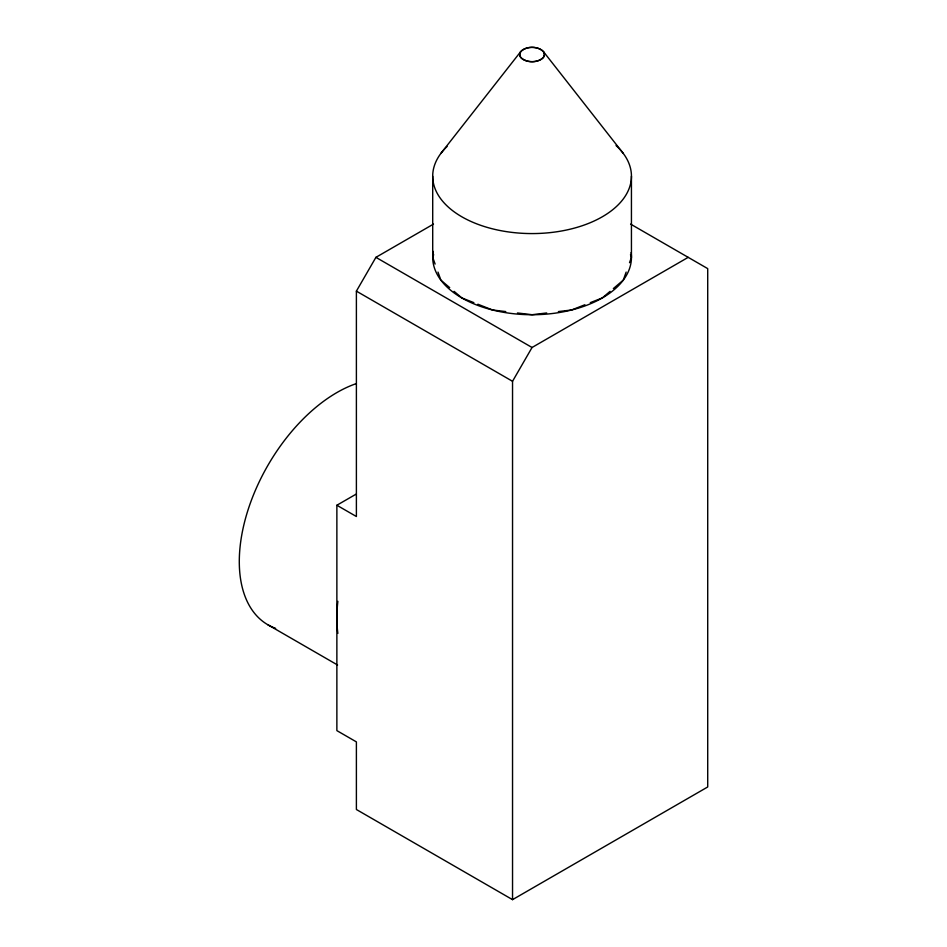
<?xml version="1.0" encoding="UTF-8"?>
<svg xmlns="http://www.w3.org/2000/svg" width="947" height="947" viewBox="0 0 947 947"><rect width="100%" height="100%" fill="white"/><g stroke="black" fill="none" stroke-linecap="round" stroke-linejoin="round"><path stroke-width="1.42" d="M435.111 264.059L432.708 257.359L433.667 254.672M520.672 51.671L519.654 54.524L520.672 57.365C526.591 63.153 537.553 63.153 543.471 57.365L544.489 54.524L543.471 51.671C537.553 45.882 526.591 45.882 520.672 51.671L440.876 153.426M626.156 272.097L623.268 280.134L613.348 288.563M629.518 262.71L631.436 257.359L631.436 176.213M630.595 224.096L707.717 268.617L707.717 786.969L512.54 899.65L356.392 809.507L356.392 741.892L336.872 730.622L336.872 505.248L356.392 516.517L356.392 291.143L375.912 257.347L433.501 224.096M512.54 899.65L512.54 381.298L532.048 347.49L688.197 257.347M610.046 291.368L602.339 297.914L590.289 302.649M336.872 505.248L356.013 494.204M584.926 304.745L571.538 310L558.387 311.575M546.691 312.972L532.072 314.724L517.453 312.972M505.757 311.575L492.606 310L477.88 304.224M473.855 302.649L461.805 297.914L454.098 291.368M375.912 257.347L532.048 347.49M356.392 291.143L512.54 381.298M267.871 624.771L337.582 665.019M449.695 287.628L440.876 280.134L437.988 272.097M543.471 51.671L623.268 153.426M630.477 254.672L631.436 257.359M432.708 176.213L432.708 257.359M631.104 252.612A99.364 57.365 0 0 1 531.042 314.724A99.364 57.365 0 0 1 433.241 251.429M616.047 145.53A99.364 57.365 0 0 1 597.439 219.408A99.364 57.365 0 0 1 468.138 220.13A99.364 57.365 0 0 1 447.102 146.465M337.866 633.401A138.013 79.678 -60 0 1 337.866 601.321M275.648 628.346A138.013 79.678 -60 0 1 248.552 508.338A138.013 79.678 -60 0 1 356.261 383.618M524.78 60.324A12.418 7.174 0 0 0 544.418 55.257A12.418 7.174 0 0 0 527.005 47.977A12.418 7.174 0 0 0 524.78 60.324"/></g></svg>
